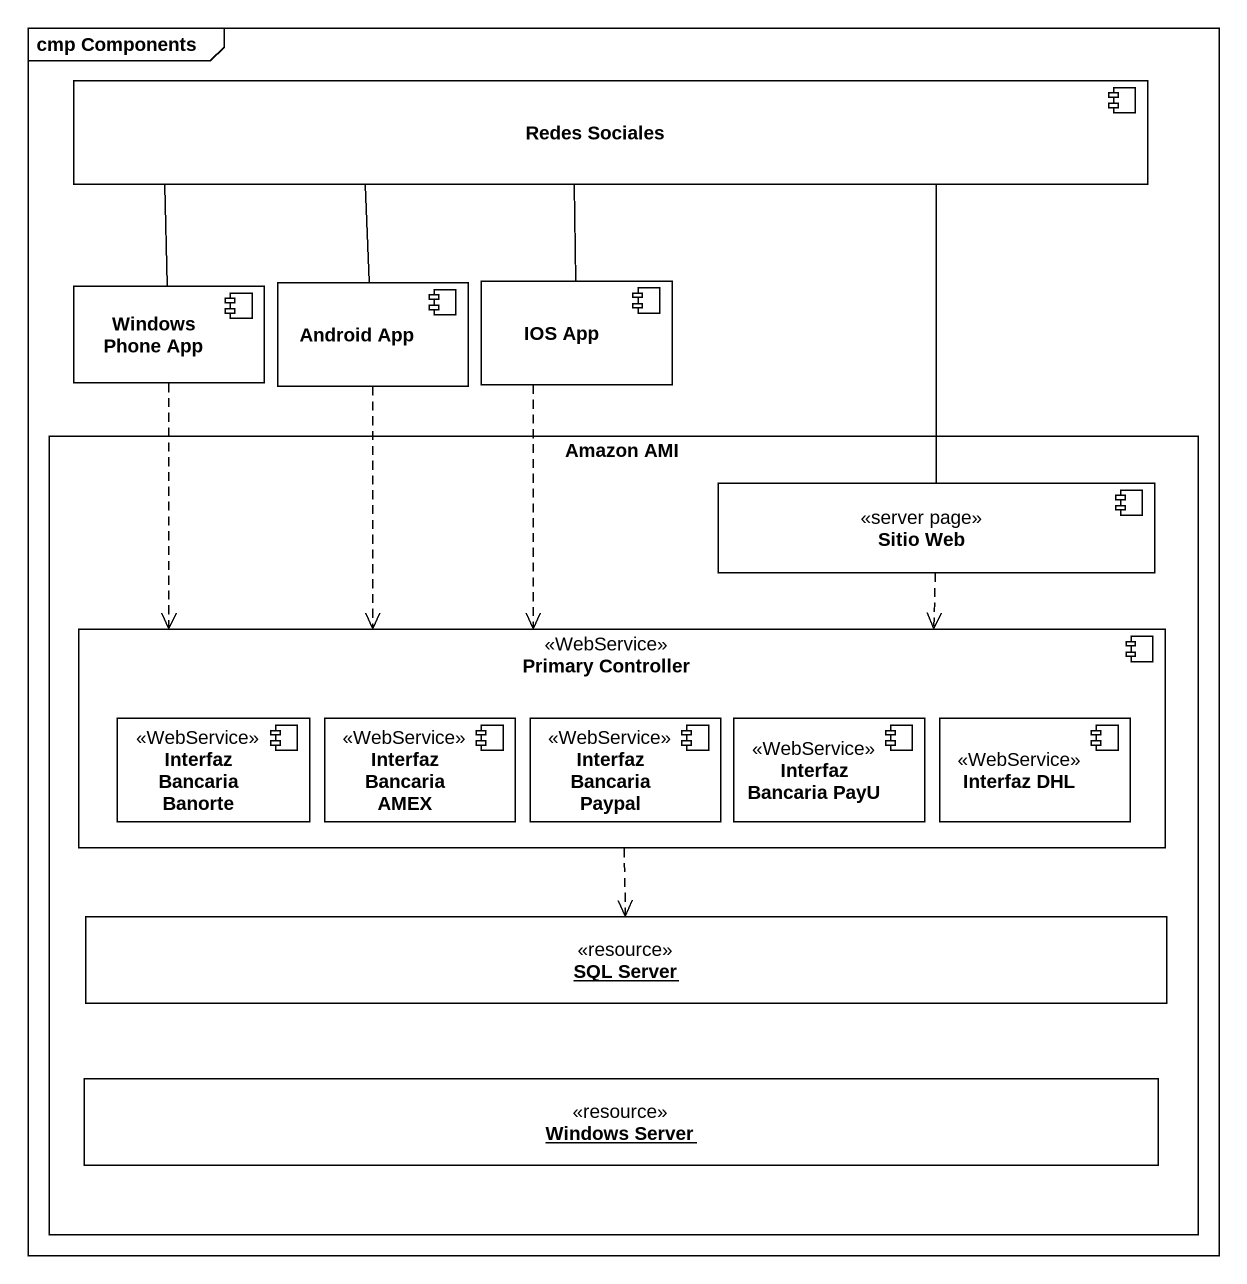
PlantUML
@startuml
mainframe cmp Components
allowmixing
hide circle
hide empty members
component "Redes Sociales" as Redes_Sociales
component "Android App" as Android_App
component "IOS App" as IOS_App
component "Windows Phone App" as Windows_Phone_App
rectangle "Amazon AMI" as Amazon_AMI {
  component "Sitio Web" as Sitio_Web <<server page>>
  component "Primary Controller" as Primary_Controller <<WebService>> {
    component "Interfaz Bancaria Banorte" as Interfaz_Bancaria_Banorte <<WebService>>
    component "Interfaz Bancaria AMEX" as Interfaz_Bancaria_AMEX <<WebService>>
    component "Interfaz Bancaria Paypal" as Interfaz_Bancaria_Paypal <<WebService>>
    component "Interfaz Bancaria PayU" as Interfaz_Bancaria_PayU <<WebService>>
    component "Interfaz DHL" as Interfaz_DHL <<WebService>>
  }
  object "SQL Server" as SQL_Server <<resource>>
  object "Windows Server" as Windows_Server <<resource>>
}
Redes_Sociales -- Android_App
Redes_Sociales -- IOS_App
Redes_Sociales -left- Windows_Phone_App
Redes_Sociales -- Sitio_Web
Android_App ..> Primary_Controller
IOS_App ..> Primary_Controller
Windows_Phone_App ..> Primary_Controller
Sitio_Web ..> Primary_Controller
Primary_Controller ..> SQL_Server
@enduml
